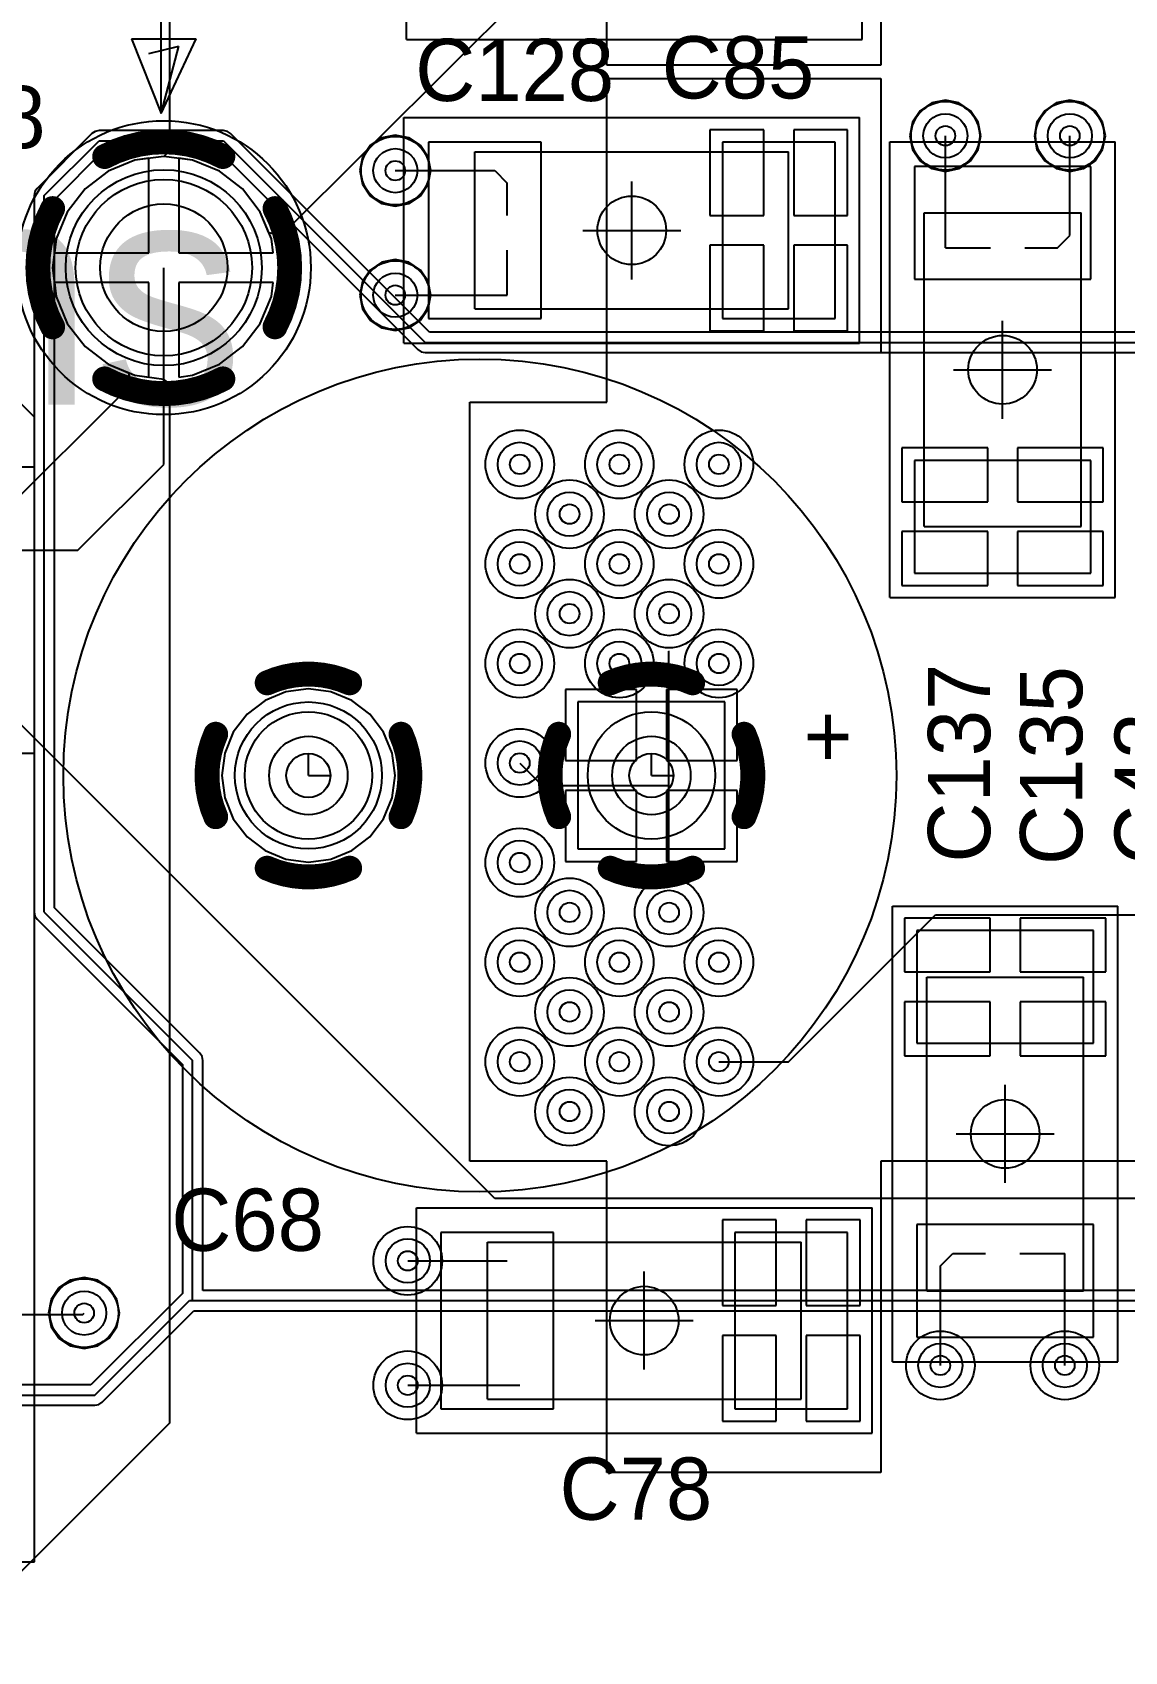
# Model space of a CAD drawing. Extents: x 28 to 300, y 18 to 330.
# Drawn here: x 205.04 to 216.19, y 98.37 to 114.89 of the extents above; entities that cross this region are included whole.
import ezdxf

# ---------------------------------------------------------------- set-up
doc = ezdxf.new("R2010")
doc.units = 0
for name, color, linetype in [('BOTTOMLAYER', 5, 'CONTINUOUS'), ('BOTTOMSOLDER', 6, 'CONTINUOUS'), ('DRILLDRAWING', 1, 'CONTINUOUS'), ('INTERNALPLANE1', 76, 'CONTINUOUS'), ('INTERNALPLANE6', 136, 'CONTINUOUS'), ('MECHANICAL14', 56, 'CONTINUOUS'), ('MECHANICAL15', 56, 'CONTINUOUS'), ('MECHANICAL16', 56, 'CONTINUOUS'), ('MECHANICAL8', 56, 'CONTINUOUS'), ('MIDLAYER1', 16, 'CONTINUOUS'), ('MIDLAYER3', 90, 'CONTINUOUS'), ('MULTILAYER', 9, 'CONTINUOUS'), ('PADHOLELAYER', 156, 'CONTINUOUS'), ('TOPLAYER', 1, 'CONTINUOUS'), ('TOPOVERLAY', 2, 'CONTINUOUS'), ('TOPPASTE', 8, 'CONTINUOUS'), ('TOPSOLDER', 216, 'CONTINUOUS'), ('VIAHOLELAYER', 16, 'CONTINUOUS')]:
    doc.layers.add(name, color=color, linetype=linetype)

msp = doc.modelspace()

# ---------------------------------------------------------------- linework, layer by layer
at = {"layer": 'BOTTOMLAYER'}
for p, q in [((214.358, 114.2), (214.219, 114.173)), ((214.497, 114.173), (214.358, 114.2)), ((215.628, 114.2), (215.489, 114.173)), ((215.767, 114.173), (215.628, 114.2)), ((214.102, 114.094), (214.023, 113.976)), ((214.219, 114.173), (214.102, 114.094)), ((214.615, 114.094), (214.497, 114.173)), ((214.693, 113.976), (214.615, 114.094)), ((215.372, 114.094), (215.293, 113.976)), ((215.489, 114.173), (215.372, 114.094)), ((215.885, 114.094), (215.767, 114.173)), ((215.963, 113.976), (215.885, 114.094)), ((214.023, 113.976), (213.996, 113.838)), ((214.721, 113.838), (214.693, 113.976)), ((215.293, 113.976), (215.266, 113.838)), ((215.991, 113.838), (215.963, 113.976)), ((208.488, 113.738), (208.41, 113.621)), ((208.606, 113.817), (208.488, 113.738)), ((208.745, 113.845), (208.606, 113.817)), ((208.884, 113.817), (208.745, 113.845)), ((209.001, 113.738), (208.884, 113.817)), ((209.08, 113.621), (209.001, 113.738)), ((213.996, 113.838), (214.023, 113.699)), ((214.023, 113.699), (214.102, 113.581)), ((214.615, 113.581), (214.693, 113.699)), ((214.693, 113.699), (214.721, 113.838)), ((215.266, 113.838), (215.293, 113.699)), ((215.293, 113.699), (215.372, 113.581)), ((215.885, 113.581), (215.963, 113.699)), ((215.963, 113.699), (215.991, 113.838)), ((206.088, 113.59), (205.814, 113.476)), ((206.23, 113.608), (206.088, 113.59)), ((206.23, 112.644), (206.23, 113.608)), ((206.677, 113.59), (206.535, 113.608)), ((206.535, 113.608), (206.535, 112.644)), ((206.951, 113.476), (206.677, 113.59)), ((208.41, 113.621), (208.382, 113.482)), ((209.107, 113.482), (209.08, 113.621)), ((214.102, 113.581), (214.219, 113.503)), ((214.497, 113.503), (214.615, 113.581)), ((215.372, 113.581), (215.489, 113.503)), ((215.767, 113.503), (215.885, 113.581)), ((205.814, 113.476), (205.579, 113.295)), ((207.186, 113.295), (206.951, 113.476)), ((208.382, 113.482), (208.41, 113.343)), ((209.08, 113.343), (209.107, 113.482)), ((214.219, 113.503), (214.358, 113.475)), ((214.358, 113.475), (214.497, 113.503)), ((215.489, 113.503), (215.628, 113.475)), ((215.628, 113.475), (215.767, 113.503)), ((205.579, 113.295), (205.398, 113.06)), ((207.367, 113.06), (207.186, 113.295)), ((208.41, 113.343), (208.488, 113.226)), ((208.488, 113.226), (208.606, 113.147)), ((208.884, 113.147), (209.001, 113.226)), ((209.001, 113.226), (209.08, 113.343)), ((205.398, 113.06), (205.285, 112.786)), ((207.481, 112.786), (207.367, 113.06)), ((208.606, 113.147), (208.745, 113.12)), ((208.745, 113.12), (208.884, 113.147)), ((205.285, 112.786), (205.266, 112.644)), ((207.499, 112.644), (207.481, 112.786)), ((205.266, 112.644), (206.23, 112.644)), ((206.535, 112.644), (207.499, 112.644)), ((208.606, 112.547), (208.488, 112.468)), ((208.745, 112.575), (208.606, 112.547)), ((208.884, 112.547), (208.745, 112.575)), ((209.001, 112.468), (208.884, 112.547)), ((206.383, 110.485), (206.383, 112.492)), ((208.488, 112.468), (208.41, 112.351)), ((209.08, 112.351), (209.001, 112.468)), ((206.23, 112.339), (205.266, 112.339)), ((205.266, 112.339), (205.285, 112.197)), ((206.23, 111.375), (206.23, 112.339)), ((207.499, 112.339), (206.535, 112.339)), ((206.535, 112.339), (206.535, 111.375)), ((207.481, 112.197), (207.499, 112.339)), ((208.41, 112.351), (208.382, 112.212)), ((208.382, 112.212), (208.41, 112.073)), ((209.107, 112.212), (209.08, 112.351)), ((209.08, 112.073), (209.107, 112.212)), ((205.285, 112.197), (205.398, 111.923)), ((207.367, 111.923), (207.481, 112.197)), ((208.41, 112.073), (208.488, 111.956)), ((209.001, 111.956), (209.08, 112.073)), ((205.398, 111.923), (205.579, 111.688)), ((207.186, 111.688), (207.367, 111.923)), ((208.488, 111.956), (208.606, 111.877)), ((208.606, 111.877), (208.745, 111.85)), ((208.745, 111.85), (208.884, 111.877)), ((208.884, 111.877), (209.001, 111.956)), ((205.579, 111.688), (205.814, 111.507)), ((206.951, 111.507), (207.186, 111.688)), ((205.814, 111.507), (206.088, 111.394)), ((206.088, 111.394), (206.23, 111.375)), ((206.535, 111.375), (206.677, 111.394)), ((206.677, 111.394), (206.951, 111.507)), ((205.506, 109.609), (206.383, 110.485)), ((203.893, 109.609), (205.506, 109.609)), ((209.761, 102.992), (204.52, 108.232)), ((207.416, 108.076), (207.233, 107.935)), ((207.629, 108.164), (207.416, 108.076)), ((207.858, 108.194), (207.629, 108.164)), ((208.087, 108.164), (207.858, 108.194)), ((208.301, 108.076), (208.087, 108.164)), ((208.484, 107.935), (208.301, 108.076)), ((211.206, 108.187), (210.481, 108.187)), ((210.481, 108.187), (210.481, 107.462)), ((211.206, 107.462), (211.206, 108.187)), ((212.235, 108.187), (211.511, 108.187)), ((211.511, 108.187), (211.511, 107.462)), ((212.235, 107.462), (212.235, 108.187)), ((207.233, 107.935), (207.092, 107.752)), ((208.624, 107.752), (208.484, 107.935)), ((212.108, 108.06), (210.608, 108.06)), ((210.608, 108.06), (210.608, 106.56)), ((212.108, 106.56), (212.108, 108.06)), ((207.092, 107.752), (207.004, 107.539)), ((208.713, 107.539), (208.624, 107.752)), ((207.004, 107.539), (206.974, 107.31)), ((208.743, 107.31), (208.713, 107.539)), ((210.481, 107.462), (211.206, 107.462)), ((211.511, 107.462), (212.235, 107.462)), ((206.974, 107.31), (207.004, 107.081)), ((208.713, 107.081), (208.743, 107.31)), ((207.004, 107.081), (207.092, 106.868)), ((208.624, 106.868), (208.713, 107.081)), ((211.206, 107.158), (210.481, 107.158)), ((210.481, 107.158), (210.481, 106.433)), ((211.206, 106.433), (211.206, 107.158)), ((212.235, 107.158), (211.511, 107.158)), ((211.511, 107.158), (211.511, 106.433)), ((212.235, 106.433), (212.235, 107.158)), ((207.092, 106.868), (207.233, 106.684)), ((208.484, 106.684), (208.624, 106.868)), ((207.233, 106.684), (207.416, 106.544)), ((208.301, 106.544), (208.484, 106.684)), ((207.416, 106.544), (207.629, 106.455)), ((207.629, 106.455), (207.858, 106.425)), ((207.858, 106.425), (208.087, 106.455)), ((208.087, 106.455), (208.301, 106.544)), ((210.481, 106.433), (211.206, 106.433)), ((210.608, 106.56), (212.108, 106.56)), ((211.511, 106.433), (212.235, 106.433)), ((224.399, 102.992), (209.761, 102.992))]:
    msp.add_line(p, q, dxfattribs=at)
for centre, radius in [((214.358, 113.838), 0.225), ((215.628, 113.838), 0.225), ((208.745, 113.482), 0.225), ((206.383, 112.492), 1), ((208.745, 112.212), 0.225), ((210.015, 110.485), 0.225), ((211.031, 110.485), 0.225), ((212.047, 110.485), 0.225), ((210.523, 109.977), 0.225), ((211.539, 109.977), 0.225), ((210.015, 109.469), 0.225), ((211.031, 109.469), 0.225), ((212.047, 109.469), 0.225), ((210.523, 108.961), 0.225), ((211.539, 108.961), 0.225), ((210.015, 108.453), 0.225), ((211.031, 108.453), 0.225), ((212.047, 108.453), 0.225), ((207.858, 107.31), 0.75), ((210.015, 107.437), 0.225), ((210.015, 106.421), 0.225), ((210.523, 105.913), 0.225), ((211.539, 105.913), 0.225), ((210.015, 105.405), 0.225), ((211.031, 105.405), 0.225), ((212.047, 105.405), 0.225), ((210.523, 104.897), 0.225), ((211.539, 104.897), 0.225), ((210.015, 104.389), 0.225), ((211.031, 104.389), 0.225), ((212.047, 104.389), 0.225), ((210.523, 103.881), 0.225), ((211.539, 103.881), 0.225), ((208.872, 102.357), 0.225), ((205.57, 101.824), 0.225), ((214.307, 101.29), 0.225), ((215.577, 101.29), 0.225), ((208.872, 101.087), 0.225)]:
    msp.add_circle(centre, radius, dxfattribs=at)
at = {"layer": 'BOTTOMSOLDER'}
for p, q in [((212.108, 108.06), (210.608, 108.06)), ((210.608, 108.06), (210.608, 106.56)), ((212.108, 106.56), (212.108, 108.06)), ((210.608, 106.56), (212.108, 106.56))]:
    msp.add_line(p, q, dxfattribs=at)
for centre, radius in [((206.383, 112.492), 1), ((207.858, 107.31), 0.75)]:
    msp.add_circle(centre, radius, dxfattribs=at)
at = {"layer": 'DRILLDRAWING'}
for centre, radius in [((214.358, 113.838), 0.1), ((215.628, 113.838), 0.1), ((208.745, 113.482), 0.1), ((206.383, 112.492), 0.65), ((208.745, 112.212), 0.1), ((210.015, 110.485), 0.1), ((211.031, 110.485), 0.1), ((212.047, 110.485), 0.1), ((210.523, 109.977), 0.1), ((211.539, 109.977), 0.1), ((210.015, 109.469), 0.1), ((211.031, 109.469), 0.1), ((212.047, 109.469), 0.1), ((210.523, 108.961), 0.1), ((211.539, 108.961), 0.1), ((210.015, 108.453), 0.1), ((211.031, 108.453), 0.1), ((212.047, 108.453), 0.1), ((207.858, 107.31), 0.4), ((211.358, 107.31), 0.4), ((210.015, 107.437), 0.1), ((210.015, 106.421), 0.1), ((210.523, 105.913), 0.1), ((211.539, 105.913), 0.1), ((210.015, 105.405), 0.1), ((211.031, 105.405), 0.1), ((212.047, 105.405), 0.1), ((210.523, 104.897), 0.1), ((211.539, 104.897), 0.1), ((210.015, 104.389), 0.1), ((211.031, 104.389), 0.1), ((212.047, 104.389), 0.1), ((210.523, 103.881), 0.1), ((211.539, 103.881), 0.1), ((208.872, 102.357), 0.1), ((205.57, 101.824), 0.1), ((214.307, 101.29), 0.1), ((215.577, 101.29), 0.1), ((208.872, 101.087), 0.1)]:
    msp.add_circle(centre, radius, dxfattribs=at)
at = {"layer": 'INTERNALPLANE1'}
for p, q in [((205.649, 113.86), (205.09, 113.301)), ((205.683, 113.883), (205.649, 113.86)), ((205.722, 113.891), (205.683, 113.883)), ((206.992, 113.891), (205.722, 113.891)), ((205.722, 113.891), (205.722, 113.891)), ((207.032, 113.883), (206.992, 113.891)), ((206.992, 113.891), (206.992, 113.891)), ((207.065, 113.86), (207.032, 113.883)), ((209.093, 111.833), (207.065, 113.86)), ((205.163, 113.228), (205.722, 113.787)), ((205.722, 113.787), (206.992, 113.787)), ((206.992, 113.787), (209.05, 111.73)), ((205.267, 113.185), (205.765, 113.683)), ((205.765, 113.683), (206.949, 113.683)), ((206.949, 113.683), (208.976, 111.656)), ((205.068, 113.268), (205.06, 113.228)), ((205.06, 113.228), (205.06, 113.228)), ((205.06, 113.228), (205.06, 111.095)), ((205.09, 113.301), (205.068, 113.268)), ((205.163, 110.764), (205.163, 113.228)), ((205.267, 111.095), (205.267, 113.185)), ((209.05, 111.73), (220.286, 111.73)), ((220.245, 111.833), (209.093, 111.833)), ((208.976, 111.656), (209.01, 111.634)), ((209.01, 111.634), (209.05, 111.626)), ((209.05, 111.626), (209.05, 111.626)), ((209.05, 111.626), (220.286, 111.626)), ((205.06, 111.095), (205.06, 110.764)), ((205.163, 105.916), (205.163, 111.095)), ((205.267, 105.959), (205.267, 111.095)), ((205.06, 110.764), (205.06, 105.916)), ((206.751, 104.476), (205.267, 105.959)), ((205.06, 105.916), (205.06, 105.916)), ((205.06, 105.916), (205.068, 105.877)), ((205.068, 105.877), (205.09, 105.843)), ((205.09, 105.843), (206.574, 104.36)), ((205.163, 105.916), (206.677, 104.403)), ((206.773, 104.442), (206.751, 104.476)), ((206.781, 104.403), (206.773, 104.442)), ((206.574, 104.36), (206.574, 102.026)), ((206.677, 101.951), (206.677, 104.403)), ((206.781, 104.402), (206.781, 104.403)), ((206.781, 102.055), (206.781, 104.402)), ((206.572, 102.025), (205.637, 101.09)), ((206.574, 102.026), (206.572, 102.025)), ((224.754, 102.055), (206.781, 102.055)), ((205.68, 100.986), (206.646, 101.951)), ((205.754, 100.913), (206.689, 101.848)), ((206.646, 101.951), (229.085, 101.951)), ((206.677, 101.951), (209.846, 101.951)), ((206.689, 101.848), (229.085, 101.848)), ((208.627, 101.951), (224.857, 101.951)), ((159.923, 100.986), (205.68, 100.986)), ((205.637, 101.09), (159.963, 101.09)), ((159.923, 100.883), (205.68, 100.883)), ((205.68, 100.883), (205.72, 100.89)), ((205.68, 100.883), (205.68, 100.883)), ((205.72, 100.89), (205.754, 100.913))]:
    msp.add_line(p, q, dxfattribs=at)
at = {"layer": 'INTERNALPLANE1', "const_width": 0.254}
for points in [[(205.779, 113.626, -0.249328), (206.986, 113.626)], [(205.248, 111.888, -0.249328), (205.248, 113.095)], [(207.517, 113.095, -0.249328), (207.517, 111.888)], [(206.986, 111.357, -0.249328), (205.779, 111.357)], [(210.937, 108.255, -0.212557), (211.779, 108.255)], [(210.413, 106.889, -0.212557), (210.413, 107.731)], [(212.304, 107.731, -0.212557), (212.304, 106.889)], [(211.779, 106.364, -0.212557), (210.937, 106.364)]]:
    msp.add_lwpolyline(points, format="xyb", dxfattribs=at)
at = {"layer": 'INTERNALPLANE1', "const_width": 0.127}
for points in [[(205.716, 113.626, 1), (205.843, 113.626, 1)], [(206.922, 113.626, 1), (207.049, 113.626, 1)], [(205.185, 113.095, 1), (205.312, 113.095, 1)], [(207.454, 113.095, 1), (207.581, 113.095, 1)], [(205.185, 111.888, 1), (205.312, 111.888, 1)], [(207.454, 111.888, 1), (207.581, 111.888, 1)], [(205.716, 111.357, 1), (205.843, 111.357, 1)], [(206.922, 111.357, 1), (207.049, 111.357, 1)], [(210.874, 108.255, 1), (211.001, 108.255, 1)], [(211.716, 108.255, 1), (211.843, 108.255, 1)], [(210.349, 107.731, 1), (210.476, 107.731, 1)], [(212.24, 107.731, 1), (212.367, 107.731, 1)], [(210.349, 106.889, 1), (210.476, 106.889, 1)], [(212.24, 106.889, 1), (212.367, 106.889, 1)], [(210.874, 106.364, 1), (211.001, 106.364, 1)], [(211.716, 106.364, 1), (211.843, 106.364, 1)]]:
    msp.add_lwpolyline(points, format="xyb", close=True, dxfattribs=at)
at = {"layer": 'INTERNALPLANE1'}
for centre, radius in [((214.358, 113.838), 0.35), ((215.628, 113.838), 0.35), ((208.745, 113.482), 0.35), ((208.745, 112.212), 0.35), ((207.858, 107.31), 0.65), ((208.872, 102.357), 0.35), ((205.57, 101.824), 0.35), ((214.307, 101.29), 0.35), ((215.577, 101.29), 0.35), ((208.872, 101.087), 0.35)]:
    msp.add_circle(centre, radius, dxfattribs=at)
at = {"layer": 'INTERNALPLANE6', "const_width": 0.254}
for points in [[(207.437, 108.255, -0.212557), (208.279, 108.255)], [(206.913, 106.889, -0.212557), (206.913, 107.731)], [(208.804, 107.731, -0.212557), (208.804, 106.889)], [(208.279, 106.364, -0.212557), (207.437, 106.364)]]:
    msp.add_lwpolyline(points, format="xyb", dxfattribs=at)
at = {"layer": 'INTERNALPLANE6', "const_width": 0.127}
for points in [[(207.374, 108.255, 1), (207.501, 108.255, 1)], [(208.216, 108.255, 1), (208.343, 108.255, 1)], [(206.849, 107.731, 1), (206.976, 107.731, 1)], [(208.74, 107.731, 1), (208.867, 107.731, 1)], [(206.849, 106.889, 1), (206.976, 106.889, 1)], [(208.74, 106.889, 1), (208.867, 106.889, 1)], [(207.374, 106.364, 1), (207.501, 106.364, 1)], [(208.216, 106.364, 1), (208.343, 106.364, 1)]]:
    msp.add_lwpolyline(points, format="xyb", close=True, dxfattribs=at)
at = {"layer": 'INTERNALPLANE6'}
for centre, radius in [((206.383, 112.492), 0.9), ((210.015, 110.485), 0.35), ((211.031, 110.485), 0.35), ((212.047, 110.485), 0.35), ((210.523, 109.977), 0.35), ((211.539, 109.977), 0.35), ((210.015, 109.469), 0.35), ((211.031, 109.469), 0.35), ((212.047, 109.469), 0.35), ((210.523, 108.961), 0.35), ((211.539, 108.961), 0.35), ((210.015, 108.453), 0.35), ((211.031, 108.453), 0.35), ((212.047, 108.453), 0.35), ((211.358, 107.31), 0.65), ((210.015, 107.437), 0.35), ((210.015, 106.421), 0.35), ((210.523, 105.913), 0.35), ((211.539, 105.913), 0.35), ((210.015, 105.405), 0.35), ((211.031, 105.405), 0.35), ((212.047, 105.405), 0.35), ((210.523, 104.897), 0.35), ((211.539, 104.897), 0.35), ((210.015, 104.389), 0.35), ((211.031, 104.389), 0.35), ((212.047, 104.389), 0.35), ((210.523, 103.881), 0.35), ((211.539, 103.881), 0.35)]:
    msp.add_circle(centre, radius, dxfattribs=at)
at = {"layer": 'MECHANICAL14'}
for p, q in [((209.558, 113.673), (212.758, 113.673)), ((209.558, 112.073), (209.558, 113.673)), ((212.758, 112.073), (212.758, 113.673)), ((214.142, 109.85), (214.142, 113.05)), ((214.142, 113.05), (215.742, 113.05)), ((215.742, 109.85), (215.742, 113.05)), ((209.558, 112.073), (212.758, 112.073)), ((214.142, 109.85), (215.742, 109.85)), ((214.168, 105.252), (215.768, 105.252)), ((214.168, 102.052), (214.168, 105.252)), ((215.768, 102.052), (215.768, 105.252)), ((209.685, 102.547), (212.885, 102.547)), ((209.685, 100.947), (209.685, 102.547)), ((212.885, 100.947), (212.885, 102.547)), ((214.168, 102.052), (215.768, 102.052)), ((209.685, 100.947), (212.885, 100.947))]:
    msp.add_line(p, q, dxfattribs=at)
for centre, radius in [((206.383, 112.492), 1.5), ((209.608, 107.31), 4.25)]:
    msp.add_circle(centre, radius, dxfattribs=at)
at = {"layer": 'MECHANICAL15'}
for p, q in [((208.858, 114.821), (208.858, 117.121)), ((213.508, 114.821), (213.508, 117.121)), ((208.858, 114.821), (213.508, 114.821)), ((213.792, 109.125), (213.792, 113.775)), ((213.792, 113.775), (216.092, 113.775)), ((216.092, 109.125), (216.092, 113.775)), ((214.942, 110.95), (214.942, 111.95)), ((214.442, 111.45), (215.442, 111.45)), ((213.792, 109.125), (216.092, 109.125)), ((213.818, 105.977), (216.118, 105.977)), ((213.818, 101.327), (213.818, 105.977)), ((216.118, 101.327), (216.118, 105.977)), ((214.968, 103.152), (214.968, 104.152)), ((214.468, 103.652), (215.468, 103.652)), ((208.96, 102.897), (213.61, 102.897)), ((208.96, 100.597), (208.96, 102.897)), ((213.61, 100.597), (213.61, 102.897)), ((211.285, 101.247), (211.285, 102.247)), ((210.785, 101.747), (211.785, 101.747)), ((213.818, 101.327), (216.118, 101.327)), ((208.96, 100.597), (213.61, 100.597))]:
    msp.add_line(p, q, dxfattribs=at)
for centre in [(214.942, 111.45), (214.968, 103.652), (211.285, 101.747)]:
    msp.add_circle(centre, 0.35, dxfattribs=at)
at = {"layer": 'MECHANICAL16'}
for p, q in [((208.833, 114.023), (213.483, 114.023)), ((208.833, 111.723), (208.833, 114.023)), ((213.483, 111.723), (213.483, 114.023)), ((211.158, 112.373), (211.158, 113.373)), ((210.658, 112.873), (211.658, 112.873)), ((208.833, 111.723), (213.483, 111.723))]:
    msp.add_line(p, q, dxfattribs=at)
msp.add_circle((211.158, 112.873), 0.35, dxfattribs=at)
at = {"layer": 'MECHANICAL8'}
for p, q in [((207.858, 107.31), (207.858, 107.535)), ((211.358, 107.31), (211.358, 107.535)), ((207.858, 107.31), (208.083, 107.31)), ((211.358, 107.31), (211.583, 107.31))]:
    msp.add_line(p, q, dxfattribs=at)
for centre in [(207.858, 107.31), (211.358, 107.31)]:
    msp.add_circle(centre, 0.225, dxfattribs=at)
at = {"layer": 'MIDLAYER1'}
for p, q in [((212.529, 117.749), (208.53, 113.766)), ((208.462, 113.698), (207.58, 112.821)), ((208.488, 113.738), (208.462, 113.698)), ((208.53, 113.766), (208.488, 113.738)), ((206.088, 113.59), (205.814, 113.476)), ((206.383, 113.628), (206.088, 113.59)), ((206.677, 113.59), (206.383, 113.628)), ((206.951, 113.476), (206.677, 113.59)), ((205.814, 113.476), (205.579, 113.295)), ((207.186, 113.295), (206.951, 113.476)), ((205.579, 113.295), (205.398, 113.06)), ((207.367, 113.06), (207.186, 113.295)), ((205.398, 113.06), (205.285, 112.786)), ((207.456, 112.846), (207.367, 113.06)), ((205.285, 112.786), (205.246, 112.492)), ((207.58, 112.821), (207.456, 112.846)), ((205.246, 112.492), (205.285, 112.197)), ((205.285, 112.197), (205.398, 111.923)), ((205.398, 111.923), (205.579, 111.688)), ((205.579, 111.688), (205.814, 111.507)), ((205.814, 111.507), (206.024, 111.42)), ((206.024, 111.42), (206.049, 111.296)), ((206.049, 111.296), (200.21, 105.481)), ((212.108, 108.06), (210.608, 108.06)), ((210.608, 108.06), (210.608, 106.56)), ((212.108, 106.56), (212.108, 108.06)), ((210.608, 106.56), (212.108, 106.56))]:
    msp.add_line(p, q, dxfattribs=at)
for centre, radius in [((214.358, 113.838), 0.225), ((215.628, 113.838), 0.225), ((208.745, 113.482), 0.225), ((206.383, 112.492), 1), ((208.745, 112.212), 0.225), ((210.015, 110.485), 0.225), ((211.031, 110.485), 0.225), ((212.047, 110.485), 0.225), ((210.523, 109.977), 0.225), ((211.539, 109.977), 0.225), ((210.015, 109.469), 0.225), ((211.031, 109.469), 0.225), ((212.047, 109.469), 0.225), ((210.523, 108.961), 0.225), ((211.539, 108.961), 0.225), ((210.015, 108.453), 0.225), ((211.031, 108.453), 0.225), ((212.047, 108.453), 0.225), ((207.858, 107.31), 0.75), ((210.015, 107.437), 0.225), ((210.015, 106.421), 0.225), ((210.523, 105.913), 0.225), ((211.539, 105.913), 0.225), ((210.015, 105.405), 0.225), ((211.031, 105.405), 0.225), ((212.047, 105.405), 0.225), ((210.523, 104.897), 0.225), ((211.539, 104.897), 0.225), ((210.015, 104.389), 0.225), ((211.031, 104.389), 0.225), ((212.047, 104.389), 0.225), ((210.523, 103.881), 0.225), ((211.539, 103.881), 0.225), ((208.872, 102.357), 0.225), ((205.57, 101.824), 0.225), ((214.307, 101.29), 0.225), ((215.577, 101.29), 0.225), ((208.872, 101.087), 0.225)]:
    msp.add_circle(centre, radius, dxfattribs=at)
at = {"layer": 'MIDLAYER3'}
for p, q in [((206.442, 125.509), (206.442, 113.681)), ((206.088, 113.59), (205.814, 113.476)), ((206.383, 113.628), (206.088, 113.59)), ((206.442, 113.681), (206.383, 113.628)), ((205.814, 113.476), (205.579, 113.295)), ((205.579, 113.295), (205.398, 113.06)), ((205.398, 113.06), (205.285, 112.786)), ((205.285, 112.786), (205.246, 112.492)), ((205.246, 112.492), (205.285, 112.197)), ((205.285, 112.197), (205.398, 111.923)), ((205.398, 111.923), (205.579, 111.688)), ((205.579, 111.688), (205.814, 111.507)), ((205.814, 111.507), (206.088, 111.394)), ((206.088, 111.394), (206.383, 111.355)), ((206.383, 111.355), (206.442, 111.302)), ((206.442, 111.302), (206.442, 100.702)), ((212.108, 108.06), (210.608, 108.06)), ((210.608, 108.06), (210.608, 106.56)), ((212.108, 106.56), (212.108, 108.06)), ((210.608, 106.56), (212.108, 106.56)), ((212.758, 104.389), (214.257, 105.888)), ((214.257, 105.888), (241.155, 105.888)), ((212.047, 104.389), (212.758, 104.389)), ((205.431, 102.158), (205.313, 102.08)), ((205.57, 102.186), (205.431, 102.158)), ((205.709, 102.158), (205.57, 102.186)), ((205.826, 102.08), (205.709, 102.158)), ((205.235, 101.962), (205.207, 101.824)), ((205.313, 102.08), (205.235, 101.962)), ((205.905, 101.962), (205.826, 102.08)), ((205.932, 101.824), (205.905, 101.962)), ((205.207, 101.824), (205.235, 101.685)), ((205.905, 101.685), (205.932, 101.824)), ((205.235, 101.685), (205.313, 101.567)), ((205.826, 101.567), (205.905, 101.685)), ((205.313, 101.567), (205.431, 101.489)), ((205.431, 101.489), (205.57, 101.461)), ((205.57, 101.461), (205.709, 101.489)), ((205.709, 101.489), (205.826, 101.567)), ((206.442, 100.702), (204.109, 98.369))]:
    msp.add_line(p, q, dxfattribs=at)
for centre, radius in [((214.358, 113.838), 0.225), ((215.628, 113.838), 0.225), ((208.745, 113.482), 0.225), ((206.383, 112.492), 1), ((208.745, 112.212), 0.225), ((210.015, 110.485), 0.225), ((211.031, 110.485), 0.225), ((212.047, 110.485), 0.225), ((210.523, 109.977), 0.225), ((211.539, 109.977), 0.225), ((210.015, 109.469), 0.225), ((211.031, 109.469), 0.225), ((212.047, 109.469), 0.225), ((210.523, 108.961), 0.225), ((211.539, 108.961), 0.225), ((210.015, 108.453), 0.225), ((211.031, 108.453), 0.225), ((212.047, 108.453), 0.225), ((207.858, 107.31), 0.75), ((210.015, 107.437), 0.225), ((210.015, 106.421), 0.225), ((210.523, 105.913), 0.225), ((211.539, 105.913), 0.225), ((210.015, 105.405), 0.225), ((211.031, 105.405), 0.225), ((212.047, 105.405), 0.225), ((210.523, 104.897), 0.225), ((211.539, 104.897), 0.225), ((210.015, 104.389), 0.225), ((211.031, 104.389), 0.225), ((212.047, 104.389), 0.225), ((210.523, 103.881), 0.225), ((211.539, 103.881), 0.225), ((208.872, 102.357), 0.225), ((205.57, 101.824), 0.225), ((214.307, 101.29), 0.225), ((215.577, 101.29), 0.225), ((208.872, 101.087), 0.225)]:
    msp.add_circle(centre, radius, dxfattribs=at)
at = {"layer": 'MULTILAYER'}
for p, q in [((212.108, 108.06), (210.608, 108.06)), ((210.608, 108.06), (210.608, 106.56)), ((212.108, 106.56), (212.108, 108.06)), ((210.608, 106.56), (212.108, 106.56))]:
    msp.add_line(p, q, dxfattribs=at)
for centre, radius in [((214.358, 113.838), 0.225), ((215.628, 113.838), 0.225), ((208.745, 113.482), 0.225), ((206.383, 112.492), 1), ((208.745, 112.212), 0.225), ((210.015, 110.485), 0.225), ((211.031, 110.485), 0.225), ((212.047, 110.485), 0.225), ((210.523, 109.977), 0.225), ((211.539, 109.977), 0.225), ((210.015, 109.469), 0.225), ((211.031, 109.469), 0.225), ((212.047, 109.469), 0.225), ((210.523, 108.961), 0.225), ((211.539, 108.961), 0.225), ((210.015, 108.453), 0.225), ((211.031, 108.453), 0.225), ((212.047, 108.453), 0.225), ((207.858, 107.31), 0.75), ((210.015, 107.437), 0.225), ((210.015, 106.421), 0.225), ((210.523, 105.913), 0.225), ((211.539, 105.913), 0.225), ((210.015, 105.405), 0.225), ((211.031, 105.405), 0.225), ((212.047, 105.405), 0.225), ((210.523, 104.897), 0.225), ((211.539, 104.897), 0.225), ((210.015, 104.389), 0.225), ((211.031, 104.389), 0.225), ((212.047, 104.389), 0.225), ((210.523, 103.881), 0.225), ((211.539, 103.881), 0.225), ((208.872, 102.357), 0.225), ((205.57, 101.824), 0.225), ((214.307, 101.29), 0.225), ((215.577, 101.29), 0.225), ((208.872, 101.087), 0.225)]:
    msp.add_circle(centre, radius, dxfattribs=at)
at = {"layer": 'PADHOLELAYER'}
for centre, radius in [((206.383, 112.492), 0.65), ((207.858, 107.31), 0.4), ((211.358, 107.31), 0.4)]:
    msp.add_circle(centre, radius, dxfattribs=at)
at = {"layer": 'TOPLAYER'}
for p, q in [((210.904, 114.559), (210.904, 117.622)), ((213.698, 117.622), (213.698, 114.559)), ((213.698, 114.559), (210.904, 114.559)), ((210.904, 111.12), (210.904, 114.422)), ((210.904, 114.422), (213.698, 114.422)), ((213.698, 114.422), (213.698, 111.628)), ((212.505, 113.9), (211.956, 113.9)), ((211.956, 113.9), (211.956, 113.025)), ((212.505, 113.025), (212.505, 113.9)), ((213.36, 113.9), (212.81, 113.9)), ((212.81, 113.9), (212.81, 113.025)), ((213.36, 113.025), (213.36, 113.9)), ((210.233, 113.773), (209.083, 113.773)), ((209.083, 113.773), (209.083, 111.973)), ((210.233, 111.973), (210.233, 113.773)), ((213.233, 113.773), (212.083, 113.773)), ((212.083, 113.773), (212.083, 111.973)), ((213.233, 111.973), (213.233, 113.773)), ((214.358, 112.95), (214.358, 113.838)), ((215.628, 112.95), (215.628, 113.838)), ((214.042, 113.525), (214.042, 112.375)), ((215.842, 113.525), (214.042, 113.525)), ((215.842, 112.375), (215.842, 113.525)), ((208.745, 113.482), (209.658, 113.482)), ((209.658, 113.482), (209.761, 113.482)), ((209.761, 113.482), (209.888, 113.355)), ((209.888, 113.024), (209.888, 113.355)), ((211.956, 113.025), (212.505, 113.025)), ((212.81, 113.025), (213.36, 113.025)), ((214.358, 112.695), (214.358, 112.95)), ((215.628, 112.822), (215.628, 112.95)), ((212.505, 112.72), (211.956, 112.72)), ((211.956, 112.72), (211.956, 111.846)), ((212.505, 111.846), (212.505, 112.72)), ((213.36, 112.72), (212.81, 112.72)), ((212.81, 112.72), (212.81, 111.846)), ((213.36, 111.846), (213.36, 112.72)), ((214.358, 112.695), (214.817, 112.695)), ((215.17, 112.695), (215.501, 112.695)), ((215.501, 112.695), (215.628, 112.822)), ((209.888, 112.212), (209.888, 112.671)), ((214.042, 112.375), (215.842, 112.375)), ((208.745, 112.212), (209.658, 112.212)), ((209.658, 112.212), (209.888, 112.212)), ((209.083, 111.973), (210.233, 111.973)), ((212.083, 111.973), (213.233, 111.973)), ((211.956, 111.846), (212.505, 111.846)), ((212.81, 111.846), (213.36, 111.846)), ((213.698, 111.628), (223.985, 111.628)), ((209.507, 103.373), (209.507, 111.12)), ((209.507, 111.12), (210.904, 111.12)), ((214.79, 110.652), (213.915, 110.652)), ((213.915, 110.652), (213.915, 110.103)), ((214.79, 110.103), (214.79, 110.652)), ((215.969, 110.652), (215.095, 110.652)), ((215.095, 110.652), (215.095, 110.103)), ((215.969, 110.103), (215.969, 110.652)), ((214.042, 110.525), (214.042, 109.375)), ((215.842, 110.525), (214.042, 110.525)), ((215.842, 109.375), (215.842, 110.525)), ((213.915, 110.103), (214.79, 110.103)), ((215.095, 110.103), (215.969, 110.103)), ((214.79, 109.798), (213.915, 109.798)), ((213.915, 109.798), (213.915, 109.248)), ((214.79, 109.248), (214.79, 109.798)), ((215.969, 109.798), (215.095, 109.798)), ((215.095, 109.798), (215.095, 109.248)), ((215.969, 109.248), (215.969, 109.798)), ((213.915, 109.248), (214.79, 109.248)), ((214.042, 109.375), (215.842, 109.375)), ((215.095, 109.248), (215.969, 109.248)), ((211.536, 108.577), (211.539, 108.58)), ((211.536, 108.453), (211.536, 108.577)), ((211.536, 107.31), (211.536, 108.453)), ((211.206, 108.187), (210.481, 108.187)), ((210.481, 108.187), (210.481, 107.462)), ((211.206, 107.462), (211.206, 108.187)), ((212.235, 108.187), (211.511, 108.187)), ((211.511, 108.187), (211.511, 107.462)), ((212.235, 107.462), (212.235, 108.187)), ((212.108, 108.06), (210.608, 108.06)), ((210.608, 108.06), (210.608, 106.56)), ((212.108, 106.56), (212.108, 108.06)), ((210.015, 107.437), (210.243, 107.208)), ((210.481, 107.462), (211.206, 107.462)), ((211.511, 107.462), (212.235, 107.462)), ((211.536, 107.208), (211.536, 107.31)), ((210.243, 107.208), (211.358, 107.208)), ((211.206, 107.158), (210.481, 107.158)), ((210.481, 107.158), (210.481, 106.433)), ((211.206, 106.433), (211.206, 107.158)), ((211.358, 107.208), (211.536, 107.208)), ((212.235, 107.158), (211.511, 107.158)), ((211.511, 107.158), (211.511, 106.433)), ((211.536, 106.291), (211.536, 107.208)), ((212.235, 106.433), (212.235, 107.158)), ((210.481, 106.433), (211.206, 106.433)), ((210.608, 106.56), (212.108, 106.56)), ((211.511, 106.433), (212.235, 106.433)), ((214.815, 105.854), (213.941, 105.854)), ((213.941, 105.854), (213.941, 105.305)), ((214.815, 105.305), (214.815, 105.854)), ((215.995, 105.854), (215.12, 105.854)), ((215.12, 105.854), (215.12, 105.305)), ((215.995, 105.305), (215.995, 105.854)), ((215.868, 105.727), (214.068, 105.727)), ((214.068, 105.727), (214.068, 104.577)), ((215.868, 104.577), (215.868, 105.727)), ((213.941, 105.305), (214.815, 105.305)), ((215.12, 105.305), (215.995, 105.305)), ((214.815, 105), (213.941, 105)), ((213.941, 105), (213.941, 104.45)), ((214.815, 104.45), (214.815, 105)), ((215.995, 105), (215.12, 105)), ((215.12, 105), (215.12, 104.45)), ((215.995, 104.45), (215.995, 105)), ((213.941, 104.45), (214.815, 104.45)), ((214.068, 104.577), (215.868, 104.577)), ((215.12, 104.45), (215.995, 104.45)), ((210.904, 103.373), (209.507, 103.373)), ((210.904, 100.198), (210.904, 103.373)), ((223.985, 103.373), (213.698, 103.373)), ((213.698, 103.373), (213.698, 100.198)), ((210.36, 102.647), (209.21, 102.647)), ((209.21, 102.647), (209.21, 100.847)), ((210.36, 100.847), (210.36, 102.647)), ((212.632, 102.774), (212.083, 102.774)), ((212.083, 102.774), (212.083, 101.9)), ((213.36, 102.647), (212.21, 102.647)), ((212.21, 102.647), (212.21, 100.847)), ((212.632, 101.9), (212.632, 102.774)), ((213.487, 102.774), (212.937, 102.774)), ((212.937, 102.774), (212.937, 101.9)), ((213.36, 100.847), (213.36, 102.647)), ((213.487, 101.9), (213.487, 102.774)), ((215.868, 102.727), (214.068, 102.727)), ((214.068, 102.727), (214.068, 101.577)), ((215.868, 101.577), (215.868, 102.727)), ((208.872, 102.357), (209.785, 102.357)), ((209.785, 102.357), (209.888, 102.357)), ((214.307, 102.306), (214.434, 102.433)), ((214.307, 102.152), (214.307, 102.306)), ((214.434, 102.433), (214.766, 102.433)), ((215.119, 102.433), (215.577, 102.433)), ((215.577, 102.152), (215.577, 102.433)), ((214.307, 101.29), (214.307, 102.152)), ((215.577, 101.29), (215.577, 102.152)), ((203.643, 101.809), (205.555, 101.809)), ((205.555, 101.809), (205.57, 101.824)), ((212.083, 101.9), (212.632, 101.9)), ((212.937, 101.9), (213.487, 101.9)), ((212.632, 101.595), (212.083, 101.595)), ((212.083, 101.595), (212.083, 100.72)), ((212.632, 100.72), (212.632, 101.595)), ((213.487, 101.595), (212.937, 101.595)), ((212.937, 101.595), (212.937, 100.72)), ((213.487, 100.72), (213.487, 101.595)), ((214.068, 101.577), (215.868, 101.577)), ((208.872, 101.087), (209.785, 101.087)), ((209.785, 101.087), (210.015, 101.087)), ((209.21, 100.847), (210.36, 100.847)), ((212.21, 100.847), (213.36, 100.847)), ((212.083, 100.72), (212.632, 100.72)), ((212.937, 100.72), (213.487, 100.72)), ((213.698, 100.198), (210.904, 100.198))]:
    msp.add_line(p, q, dxfattribs=at)
for centre, radius in [((214.358, 113.838), 0.225), ((215.628, 113.838), 0.225), ((208.745, 113.482), 0.225), ((206.383, 112.492), 1), ((208.745, 112.212), 0.225), ((210.015, 110.485), 0.225), ((211.031, 110.485), 0.225), ((212.047, 110.485), 0.225), ((210.523, 109.977), 0.225), ((211.539, 109.977), 0.225), ((210.015, 109.469), 0.225), ((211.031, 109.469), 0.225), ((212.047, 109.469), 0.225), ((210.523, 108.961), 0.225), ((211.539, 108.961), 0.225), ((210.015, 108.453), 0.225), ((211.031, 108.453), 0.225), ((212.047, 108.453), 0.225), ((207.858, 107.31), 0.75), ((210.015, 107.437), 0.225), ((210.015, 106.421), 0.225), ((210.523, 105.913), 0.225), ((211.539, 105.913), 0.225), ((210.015, 105.405), 0.225), ((211.031, 105.405), 0.225), ((212.047, 105.405), 0.225), ((210.523, 104.897), 0.225), ((211.539, 104.897), 0.225), ((210.015, 104.389), 0.225), ((211.031, 104.389), 0.225), ((212.047, 104.389), 0.225), ((210.523, 103.881), 0.225), ((211.539, 103.881), 0.225), ((208.872, 102.357), 0.225), ((205.57, 101.824), 0.225), ((214.307, 101.29), 0.225), ((215.577, 101.29), 0.225), ((208.872, 101.087), 0.225)]:
    msp.add_circle(centre, radius, dxfattribs=at)
at = {"layer": 'TOPOVERLAY'}
for p, q in [((206.357, 114.066), (206.357, 115.54)), ((206.052, 114.828), (206.357, 114.066)), ((206.052, 114.828), (206.713, 114.828)), ((206.23, 114.676), (206.535, 114.752)), ((206.357, 114.066), (206.713, 114.828)), ((206.357, 114.066), (206.535, 114.752)), ((210.608, 113.673), (211.708, 113.673)), ((203.411, 112.619), (205.062, 110.968)), ((210.608, 112.073), (211.708, 112.073)), ((214.142, 110.9), (214.142, 112)), ((215.742, 110.9), (215.742, 112)), ((205.062, 107.666), (205.062, 110.968)), ((180.551, 110.46), (205.062, 110.46)), ((205.062, 100.554), (205.062, 107.793)), ((180.551, 107.539), (205.062, 107.539)), ((214.168, 103.102), (214.168, 104.202)), ((215.768, 103.102), (215.768, 104.202)), ((210.735, 102.547), (211.835, 102.547)), ((210.735, 100.947), (211.835, 100.947)), ((205.062, 99.284), (205.062, 100.554)), ((180.932, 99.284), (205.062, 99.284))]:
    msp.add_line(p, q, dxfattribs=at)
for centre, radius in [((206.383, 112.492), 1.5), ((209.608, 107.31), 4.25)]:
    msp.add_circle(centre, radius, dxfattribs=at)
at = {"layer": 'TOPPASTE'}
for p, q in [((210.233, 113.773), (209.083, 113.773)), ((209.083, 113.773), (209.083, 111.973)), ((210.233, 111.973), (210.233, 113.773)), ((213.233, 113.773), (212.083, 113.773)), ((212.083, 113.773), (212.083, 111.973)), ((213.233, 111.973), (213.233, 113.773)), ((214.042, 113.525), (214.042, 112.375)), ((215.842, 113.525), (214.042, 113.525)), ((215.842, 112.375), (215.842, 113.525)), ((214.042, 112.375), (215.842, 112.375)), ((209.083, 111.973), (210.233, 111.973)), ((212.083, 111.973), (213.233, 111.973)), ((214.042, 110.525), (214.042, 109.375)), ((215.842, 110.525), (214.042, 110.525)), ((215.842, 109.375), (215.842, 110.525)), ((214.042, 109.375), (215.842, 109.375)), ((215.868, 105.727), (214.068, 105.727)), ((214.068, 105.727), (214.068, 104.577)), ((215.868, 104.577), (215.868, 105.727)), ((214.068, 104.577), (215.868, 104.577)), ((210.36, 102.647), (209.21, 102.647)), ((209.21, 102.647), (209.21, 100.847)), ((210.36, 100.847), (210.36, 102.647)), ((213.36, 102.647), (212.21, 102.647)), ((212.21, 102.647), (212.21, 100.847)), ((213.36, 100.847), (213.36, 102.647)), ((215.868, 102.727), (214.068, 102.727)), ((214.068, 102.727), (214.068, 101.577)), ((215.868, 101.577), (215.868, 102.727)), ((214.068, 101.577), (215.868, 101.577)), ((209.21, 100.847), (210.36, 100.847)), ((212.21, 100.847), (213.36, 100.847))]:
    msp.add_line(p, q, dxfattribs=at)
at = {"layer": 'TOPSOLDER'}
for p, q in [((210.233, 113.773), (209.083, 113.773)), ((209.083, 113.773), (209.083, 111.973)), ((210.233, 111.973), (210.233, 113.773)), ((213.233, 113.773), (212.083, 113.773)), ((212.083, 113.773), (212.083, 111.973)), ((213.233, 111.973), (213.233, 113.773)), ((214.042, 113.525), (214.042, 112.375)), ((215.842, 113.525), (214.042, 113.525)), ((215.842, 112.375), (215.842, 113.525)), ((214.042, 112.375), (215.842, 112.375)), ((209.083, 111.973), (210.233, 111.973)), ((212.083, 111.973), (213.233, 111.973)), ((214.042, 110.525), (214.042, 109.375)), ((215.842, 110.525), (214.042, 110.525)), ((215.842, 109.375), (215.842, 110.525)), ((214.042, 109.375), (215.842, 109.375)), ((212.108, 108.06), (210.608, 108.06)), ((210.608, 108.06), (210.608, 106.56)), ((212.108, 106.56), (212.108, 108.06)), ((210.608, 106.56), (212.108, 106.56)), ((215.868, 105.727), (214.068, 105.727)), ((214.068, 105.727), (214.068, 104.577)), ((215.868, 104.577), (215.868, 105.727)), ((214.068, 104.577), (215.868, 104.577)), ((210.36, 102.647), (209.21, 102.647)), ((209.21, 102.647), (209.21, 100.847)), ((210.36, 100.847), (210.36, 102.647)), ((213.36, 102.647), (212.21, 102.647)), ((212.21, 102.647), (212.21, 100.847)), ((213.36, 100.847), (213.36, 102.647)), ((215.868, 102.727), (214.068, 102.727)), ((214.068, 102.727), (214.068, 101.577)), ((215.868, 101.577), (215.868, 102.727)), ((214.068, 101.577), (215.868, 101.577)), ((209.21, 100.847), (210.36, 100.847)), ((212.21, 100.847), (213.36, 100.847))]:
    msp.add_line(p, q, dxfattribs=at)
for centre, radius in [((206.383, 112.492), 1), ((207.858, 107.31), 0.75)]:
    msp.add_circle(centre, radius, dxfattribs=at)
at = {"layer": 'VIAHOLELAYER'}
for centre in [(214.358, 113.838), (215.628, 113.838), (208.745, 113.482), (208.745, 112.212), (210.015, 110.485), (211.031, 110.485), (212.047, 110.485), (210.523, 109.977), (211.539, 109.977), (210.015, 109.469), (211.031, 109.469), (212.047, 109.469), (210.523, 108.961), (211.539, 108.961), (210.015, 108.453), (211.031, 108.453), (212.047, 108.453), (210.015, 107.437), (210.015, 106.421), (210.523, 105.913), (211.539, 105.913), (210.015, 105.405), (211.031, 105.405), (212.047, 105.405), (210.523, 104.897), (211.539, 104.897), (210.015, 104.389), (211.031, 104.389), (212.047, 104.389), (210.523, 103.881), (211.539, 103.881), (208.872, 102.357), (205.57, 101.824), (214.307, 101.29), (215.577, 101.29), (208.872, 101.087)]:
    msp.add_circle(centre, 0.1, dxfattribs=at)

# ---------------------------------------------------------------- texts
at = {"layer": 'MECHANICAL14'}
msp.add_text('+', height=0.635, rotation=180, dxfattribs=at).set_placement((213.408, 108.01))
at = {"layer": 'TOPOVERLAY'}
for s, height, p in [('C85', 0.635, (211.463, 114.219)), ('B18', 0.635, (203.665, 113.711)), ('LEDs & buttons', 2.286, (185.961, 111.095))]:
    msp.add_text(s, height=height, dxfattribs=at).set_placement(p)
for s, rotation, p in [('C128', 360, (208.948, 114.193)), ('C137', 90, (214.815, 106.421)), ('C135', 90, (215.755, 106.396)), ('+', 180, (213.408, 108.01)), ('C43', 90, (216.72, 106.396)), ('C68', 360, (206.459, 102.459)), ('C78', 360, (210.421, 99.715))]:
    msp.add_text(s, height=0.635, rotation=rotation, dxfattribs=at).set_placement(p)

doc.saveas('drawing.dxf')
